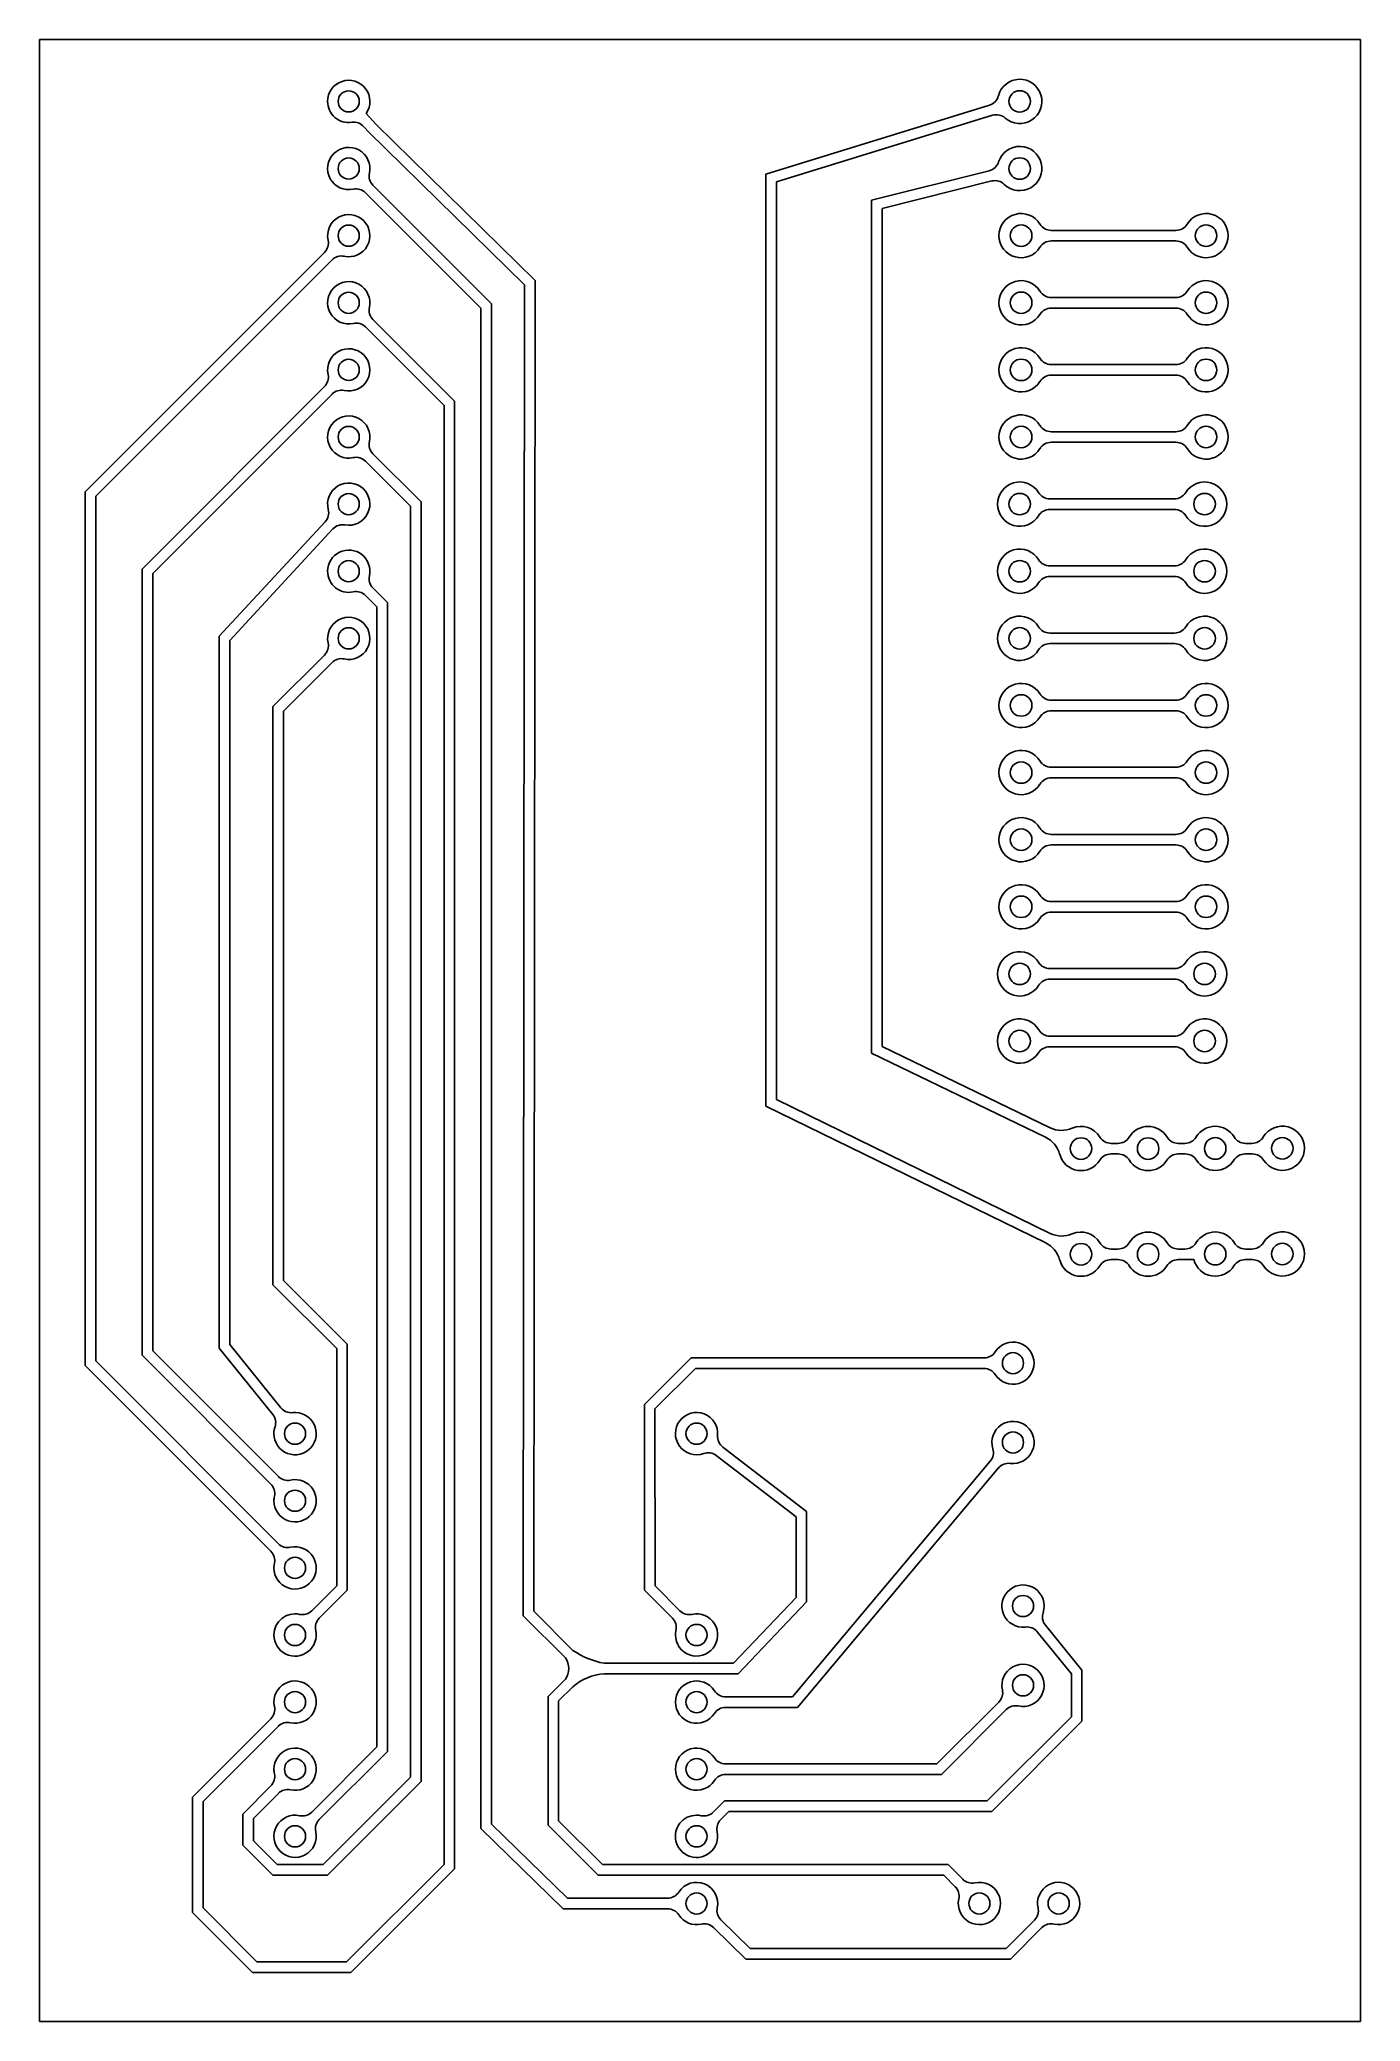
# Model space of a CAD drawing. Extents: x 74.3 to 124.3, y 0.2 to 75.2.
import ezdxf

# ---------------------------------------------------------------- set-up
doc = ezdxf.new("R2010")
doc.units = 0
doc.layers.add('DEFAULT', color=7, linetype='CONTINUOUS')

msp = doc.modelspace()

# ---------------------------------------------------------------- linework, layer by layer
at = {"layer": 'DEFAULT'}
for p, q in [((74.305, 0.236), (74.305, 75.236)), ((74.305, 75.236), (124.305, 75.236)), ((124.305, 75.236), (124.305, 0.236)), ((101.8, 70.148), (110.262, 72.754)), ((111.405, 73.305), (111.41, 73.305)), ((86.668, 72.447), (87.042, 72.02)), ((87.042, 72.02), (93.065, 66.124)), ((110.379, 72.372), (102.2, 69.852)), ((111.41, 72.492), (111.405, 72.492)), ((86.751, 71.745), (86.578, 71.942)), ((92.665, 65.956), (86.751, 71.745)), ((111.405, 70.765), (111.41, 70.765)), ((101.8, 34.875), (101.8, 70.148)), ((102.2, 69.852), (102.2, 35.125)), ((110.256, 70.275), (105.8, 69.156)), ((106.2, 68.844), (110.353, 69.887)), ((111.41, 69.952), (111.405, 69.952)), ((91.014, 65.068), (86.64, 69.442)), ((86.923, 69.725), (91.414, 65.234)), ((105.8, 69.156), (105.8, 36.874)), ((106.2, 37.126), (106.2, 68.844)), ((111.465, 68.225), (111.459, 68.225)), ((112.603, 68.018), (117.322, 68.018)), ((117.322, 67.618), (112.603, 67.618)), ((118.465, 68.225), (118.459, 68.225)), ((76.028, 58.122), (85.091, 67.185)), ((85.374, 66.902), (76.428, 57.956)), ((111.459, 67.412), (111.465, 67.412)), ((118.459, 67.412), (118.465, 67.412)), ((93.065, 66.124), (93.014, 15.755)), ((92.614, 15.589), (92.665, 65.956)), ((111.465, 65.685), (111.459, 65.685)), ((112.603, 65.478), (117.322, 65.478)), ((118.465, 65.685), (118.459, 65.685)), ((86.923, 64.645), (90.017, 61.551)), ((91.014, 7.536), (91.014, 65.068)), ((91.414, 65.234), (91.414, 7.704)), ((111.459, 64.872), (111.465, 64.872)), ((117.322, 65.078), (112.603, 65.078)), ((118.459, 64.872), (118.465, 64.872)), ((89.617, 61.385), (86.64, 64.362)), ((111.465, 63.145), (111.459, 63.145)), ((118.465, 63.145), (118.459, 63.145)), ((111.459, 62.332), (111.465, 62.332)), ((117.322, 62.938), (112.603, 62.938)), ((112.603, 62.538), (117.322, 62.538)), ((118.459, 62.332), (118.465, 62.332)), ((78.187, 55.201), (85.091, 62.105)), ((85.374, 61.822), (78.587, 55.035)), ((90.017, 61.551), (90.017, 6.013)), ((89.617, 6.179), (89.617, 61.385)), ((111.465, 60.605), (111.459, 60.605)), ((117.322, 60.398), (112.603, 60.398)), ((118.465, 60.605), (118.459, 60.605)), ((88.347, 57.575), (86.64, 59.282)), ((86.923, 59.565), (88.747, 57.741)), ((111.459, 59.792), (111.465, 59.792)), ((112.603, 59.998), (117.322, 59.998)), ((118.459, 59.792), (118.465, 59.792)), ((76.028, 25.063), (76.028, 58.122)), ((76.428, 57.956), (76.428, 25.229)), ((111.405, 58.065), (111.41, 58.065)), ((117.267, 57.858), (112.548, 57.858)), ((118.405, 58.065), (118.41, 58.065)), ((88.347, 9.481), (88.347, 57.575)), ((88.747, 57.741), (88.747, 9.315)), ((111.41, 57.252), (111.405, 57.252)), ((112.548, 57.458), (117.267, 57.458)), ((118.41, 57.252), (118.405, 57.252)), ((81.108, 52.656), (85.116, 56.99)), ((85.41, 56.718), (81.508, 52.5)), ((111.405, 55.525), (111.41, 55.525)), ((118.405, 55.525), (118.41, 55.525)), ((78.187, 25.444), (78.187, 55.201)), ((78.587, 55.035), (78.587, 25.61)), ((112.548, 55.318), (117.267, 55.318)), ((117.267, 54.918), (112.548, 54.918)), ((87.073, 53.77), (86.64, 54.202)), ((86.923, 54.485), (87.473, 53.935)), ((111.41, 54.712), (111.405, 54.712)), ((118.41, 54.712), (118.405, 54.712)), ((87.073, 10.62), (87.073, 53.77)), ((87.473, 53.935), (87.473, 10.454)), ((81.108, 25.71), (81.108, 52.656)), ((111.405, 52.985), (111.41, 52.985)), ((117.267, 52.778), (112.548, 52.778)), ((118.405, 52.985), (118.41, 52.985)), ((81.508, 52.5), (81.508, 25.852)), ((83.14, 49.994), (85.091, 51.945)), ((111.41, 52.172), (111.405, 52.172)), ((112.548, 52.378), (117.267, 52.378)), ((118.41, 52.172), (118.405, 52.172)), ((85.374, 51.662), (83.54, 49.828)), ((111.465, 50.445), (111.459, 50.445)), ((118.465, 50.445), (118.459, 50.445)), ((83.14, 28.111), (83.14, 49.994)), ((83.54, 49.828), (83.54, 28.277)), ((111.459, 49.632), (111.465, 49.632)), ((117.322, 50.238), (112.603, 50.238)), ((112.603, 49.838), (117.322, 49.838)), ((118.459, 49.632), (118.465, 49.632)), ((111.465, 47.904), (111.459, 47.904)), ((117.322, 47.698), (112.603, 47.698)), ((112.603, 47.298), (117.322, 47.298)), ((118.465, 47.904), (118.459, 47.904)), ((111.459, 47.092), (111.465, 47.092)), ((118.459, 47.092), (118.465, 47.092)), ((111.465, 45.364), (111.459, 45.364)), ((117.322, 45.158), (112.603, 45.158)), ((118.465, 45.364), (118.459, 45.364)), ((111.459, 44.552), (111.465, 44.552)), ((112.603, 44.758), (117.322, 44.758)), ((118.459, 44.552), (118.465, 44.552)), ((111.465, 42.824), (111.459, 42.824)), ((118.465, 42.824), (118.459, 42.824)), ((111.459, 42.012), (111.465, 42.012)), ((117.322, 42.618), (112.603, 42.618)), ((112.603, 42.218), (117.322, 42.218)), ((118.459, 42.012), (118.465, 42.012)), ((111.405, 40.284), (111.41, 40.284)), ((117.267, 40.078), (112.548, 40.078)), ((118.405, 40.284), (118.41, 40.284)), ((111.41, 39.472), (111.405, 39.472)), ((112.548, 39.678), (117.267, 39.678)), ((118.41, 39.472), (118.405, 39.472)), ((111.405, 37.744), (111.41, 37.744)), ((117.257, 37.522), (112.557, 37.522)), ((118.405, 37.744), (118.41, 37.744)), ((105.8, 36.874), (112.39, 33.695)), ((112.564, 34.055), (106.2, 37.126)), ((111.41, 36.932), (111.405, 36.932)), ((112.538, 37.122), (117.277, 37.122)), ((118.41, 36.932), (118.405, 36.932)), ((112.394, 29.696), (101.8, 34.875)), ((102.2, 35.125), (112.562, 30.059)), ((113.324, 33.265), (113.324, 33.27)), ((114.136, 33.27), (114.136, 33.265)), ((114.867, 33.065), (115.133, 33.065)), ((115.127, 33.465), (114.873, 33.465)), ((115.864, 33.265), (115.864, 33.27)), ((116.676, 33.27), (116.676, 33.265)), ((117.407, 33.065), (117.677, 33.065)), ((117.664, 33.465), (117.413, 33.465)), ((118.404, 33.27), (118.404, 33.275)), ((119.216, 33.275), (119.216, 33.27)), ((119.943, 33.065), (120.22, 33.065)), ((120.201, 33.465), (119.956, 33.465)), ((120.944, 33.275), (120.944, 33.28)), ((121.756, 33.28), (121.756, 33.275)), ((113.324, 29.265), (113.324, 29.27)), ((114.136, 29.27), (114.136, 29.265)), ((114.872, 29.466), (115.128, 29.466)), ((115.864, 29.265), (115.864, 29.27)), ((116.676, 29.27), (116.676, 29.265)), ((117.412, 29.466), (117.665, 29.466)), ((118.404, 29.27), (118.404, 29.275)), ((119.216, 29.275), (119.216, 29.27)), ((119.955, 29.466), (120.202, 29.466)), ((120.944, 29.275), (120.944, 29.28)), ((121.756, 29.28), (121.756, 29.275)), ((115.133, 29.066), (114.867, 29.066)), ((117.999, 29.066), (117.407, 29.066)), ((120.219, 29.066), (119.944, 29.066)), ((85.553, 25.698), (83.14, 28.111)), ((83.54, 28.277), (85.953, 25.864)), ((78.587, 25.61), (83.342, 20.855)), ((83.131, 23.206), (81.108, 25.71)), ((81.508, 25.852), (83.442, 23.457)), ((85.553, 16.72), (85.553, 25.698)), ((85.953, 25.864), (85.953, 16.554)), ((83.059, 18.032), (76.028, 25.063)), ((76.428, 25.229), (83.342, 18.315)), ((83.059, 20.572), (78.187, 25.444)), ((97.199, 23.578), (98.967, 25.346)), ((99.133, 24.946), (97.599, 23.412)), ((98.967, 25.346), (110.058, 25.346)), ((110.058, 24.946), (99.133, 24.946)), ((97.202, 16.554), (97.199, 23.578)), ((97.599, 23.412), (97.602, 16.72)), ((100.166, 21.97), (103.343, 19.53)), ((102.943, 19.332), (99.921, 21.654)), ((102.805, 12.519), (110.295, 21.436)), ((110.602, 21.179), (102.991, 12.119)), ((103.343, 19.53), (103.343, 16.114)), ((102.943, 16.274), (102.943, 19.332)), ((84.608, 15.775), (85.553, 16.72)), ((85.953, 16.554), (84.891, 15.492)), ((98.26, 15.494), (97.202, 16.554)), ((97.602, 16.72), (98.543, 15.776)), ((93.014, 15.755), (94.491, 14.278)), ((100.576, 13.789), (102.943, 16.274)), ((103.343, 16.114), (100.747, 13.389)), ((94.208, 13.995), (92.614, 15.589)), ((112.381, 15.231), (113.766, 13.533)), ((113.366, 13.391), (112.071, 14.979)), ((95.672, 13.789), (100.576, 13.789)), ((113.766, 13.533), (113.766, 11.601)), ((93.554, 12.529), (94.208, 13.183)), ((94.491, 12.9), (93.954, 12.363)), ((100.747, 13.389), (95.672, 13.389)), ((113.366, 11.767), (113.366, 13.391)), ((93.554, 7.664), (93.554, 12.529)), ((93.954, 12.363), (93.954, 7.83)), ((100.271, 12.519), (102.805, 12.519)), ((102.991, 12.119), (100.271, 12.119)), ((108.276, 9.979), (110.618, 12.321)), ((110.901, 12.038), (108.442, 9.579)), ((80.092, 8.719), (83.059, 11.686)), ((83.342, 11.403), (80.492, 8.553)), ((110.181, 8.582), (113.366, 11.767)), ((113.766, 11.601), (110.347, 8.182)), ((84.608, 8.155), (87.073, 10.62)), ((87.473, 10.454), (84.891, 7.872)), ((100.271, 9.98), (108.276, 9.979)), ((81.997, 8.084), (83.059, 9.146)), ((85.035, 6.169), (88.347, 9.481)), ((88.747, 9.315), (85.201, 5.769)), ((108.442, 9.579), (100.271, 9.58)), ((80.092, 4.362), (80.092, 8.719)), ((80.492, 8.553), (80.492, 4.528)), ((83.342, 8.863), (82.397, 7.918)), ((99.808, 8.155), (100.235, 8.582)), ((100.235, 8.582), (110.181, 8.582)), ((81.997, 6.902), (81.997, 8.084)), ((82.397, 7.918), (82.397, 7.068)), ((94.124, 4.498), (91.014, 7.536)), ((91.414, 7.704), (94.287, 4.898)), ((95.449, 5.769), (93.554, 7.664)), ((93.954, 7.83), (95.615, 6.169)), ((100.401, 8.182), (100.091, 7.872)), ((110.347, 8.182), (100.401, 8.182)), ((83.13, 5.769), (81.997, 6.902)), ((82.397, 7.068), (83.296, 6.169)), ((83.296, 6.169), (85.035, 6.169)), ((85.924, 2.486), (89.617, 6.179)), ((90.017, 6.013), (86.09, 2.086)), ((95.615, 6.169), (108.696, 6.169)), ((108.696, 6.169), (109.251, 5.614)), ((85.201, 5.769), (83.13, 5.769)), ((108.53, 5.769), (95.449, 5.769)), ((108.967, 5.332), (108.53, 5.769)), ((80.492, 4.528), (82.534, 2.486)), ((94.287, 4.898), (98.08, 4.898)), ((82.368, 2.086), (80.092, 4.362)), ((94.124, 4.498), (98.08, 4.498)), ((101.043, 2.594), (99.819, 3.79)), ((101.206, 2.994), (100.099, 4.076)), ((110.895, 2.994), (111.967, 4.066)), ((112.25, 3.783), (111.061, 2.594)), ((82.534, 2.486), (85.924, 2.486)), ((111.061, 2.594), (101.043, 2.594)), ((101.206, 2.994), (110.895, 2.994)), ((86.09, 2.086), (82.368, 2.086)), ((124.305, 0.236), (74.305, 0.236))]:
    msp.add_line(p, q, dxfattribs=at)
at = {"layer": 'DEFAULT', "extrusion": (0, 0, -1)}
for centre in [(-86.007, 72.898), (-86.007, 70.358), (-86.007, 67.818), (-86.007, 65.278), (-86.007, 62.738), (-86.007, 60.198), (-86.007, 57.658), (-86.007, 55.118), (-86.007, 52.578), (-111.153, 25.146), (-83.975, 22.479), (-99.175, 22.479), (-111.153, 22.146), (-83.975, 19.939), (-83.975, 17.399), (-111.534, 15.954), (-83.975, 14.859), (-99.175, 14.859), (-111.534, 12.954), (-83.975, 12.319), (-99.175, 12.319), (-83.975, 9.779), (-99.175, 9.78), (-83.975, 7.239), (-99.175, 7.239), (-99.175, 4.698), (-109.883, 4.699), (-112.883, 4.699)]:
    msp.add_circle(centre, 0.4, dxfattribs=at)
for centre, radius, start, end in [((-86.007, 72.898), 0.8, 360, 214.33656), ((-111.41, 72.898), 0.837, 14.4397, 311.32315), ((-86.004, 72.895), 0.797, 261.27735, 0.19339), ((-111.405, 72.898), 0.406, 270, 90), ((-111.41, 72.898), 0.406, 90, 270), ((-86.007, 70.358), 0.8, 257.57897, 192.42103), ((-110.134, 70.76), 0.5, 197.46511, 255.90683), ((-111.405, 70.358), 0.406, 270, 90), ((-111.41, 70.358), 0.406, 90, 270), ((-110.475, 69.402), 0.5, 75.90683, 134.34856), ((-86.007, 67.818), 0.8, 347.57897, 282.42103), ((-111.462, 67.818), 0.838, 211.53976, 148.46024), ((-118.462, 67.818), 0.838, 31.53976, 328.46024), ((-86.007, 65.278), 0.8, 257.57897, 192.42103), ((-111.462, 65.278), 0.838, 211.53976, 148.46024), ((-118.462, 65.278), 0.838, 31.53976, 328.46024), ((-86.007, 62.738), 0.8, 347.57897, 282.42103), ((-112.603, 63.438), 0.5, 270, 328.46024), ((-117.322, 63.438), 0.5, 211.53976, 270), ((-112.603, 62.038), 0.5, 31.53976, 90), ((-117.322, 62.038), 0.5, 90, 148.46024), ((-86.007, 60.198), 0.8, 257.57897, 192.42103), ((-112.603, 60.898), 0.5, 270, 328.46024), ((-117.322, 60.898), 0.5, 211.53976, 270), ((-112.603, 59.498), 0.5, 31.53976, 90), ((-117.322, 59.498), 0.5, 90, 148.46024), ((-86.007, 57.658), 0.8, 345.3478, 280.18985), ((-111.405, 57.658), 0.406, 270, 90), ((-111.41, 57.658), 0.406, 90, 270), ((-112.548, 58.358), 0.5, 270, 328.46024), ((-117.267, 58.358), 0.5, 211.53976, 270), ((-118.405, 57.658), 0.406, 270, 90), ((-118.41, 57.658), 0.406, 90, 270), ((-112.548, 56.958), 0.5, 31.53976, 90), ((-117.267, 56.958), 0.5, 90, 148.46024), ((-86.007, 55.118), 0.8, 0, 192.42103), ((-111.407, 55.118), 0.838, 211.53976, 148.46024), ((-111.405, 55.118), 0.406, 270, 90), ((-111.41, 55.118), 0.406, 90, 270), ((-118.407, 55.118), 0.838, 31.53976, 328.46024), ((-118.405, 55.118), 0.406, 270, 90), ((-118.41, 55.118), 0.406, 90, 270), ((-86.007, 55.118), 0.8, 257.57897, 0), ((-86.007, 52.578), 0.8, 347.57897, 282.42103), ((-111.405, 52.578), 0.406, 270, 90), ((-111.41, 52.578), 0.406, 90, 270), ((-112.548, 53.278), 0.5, 270, 328.46024), ((-117.267, 53.278), 0.5, 211.53976, 270), ((-118.405, 52.578), 0.406, 270, 90), ((-118.41, 52.578), 0.406, 90, 270), ((-112.548, 51.878), 0.5, 31.53976, 90), ((-117.267, 51.878), 0.5, 90, 148.46024), ((-112.603, 50.738), 0.5, 270, 328.46024), ((-117.322, 50.738), 0.5, 211.53976, 270), ((-112.603, 49.338), 0.5, 31.53976, 90), ((-117.322, 49.338), 0.5, 90, 148.46024), ((-112.603, 48.198), 0.5, 270, 328.46024), ((-112.603, 46.798), 0.5, 31.53976, 90), ((-117.322, 48.198), 0.5, 211.53976, 270), ((-117.322, 46.798), 0.5, 90, 148.46024), ((-112.603, 45.658), 0.5, 270, 328.46024), ((-117.322, 45.658), 0.5, 211.53976, 270), ((-112.603, 44.258), 0.5, 31.53976, 90), ((-117.322, 44.258), 0.5, 90, 148.46024), ((-112.603, 43.118), 0.5, 270, 328.46024), ((-117.322, 43.118), 0.5, 211.53976, 270), ((-112.603, 41.718), 0.5, 31.53976, 90), ((-117.322, 41.718), 0.5, 90, 148.46024), ((-111.405, 39.878), 0.406, 270, 90), ((-111.41, 39.878), 0.406, 90, 270), ((-112.548, 40.578), 0.5, 270, 328.46024), ((-117.267, 40.578), 0.5, 211.53976, 270), ((-118.405, 39.878), 0.406, 270, 90), ((-118.41, 39.878), 0.406, 90, 270), ((-112.548, 39.178), 0.5, 31.53976, 90), ((-117.267, 39.178), 0.5, 90, 148.46024), ((-111.405, 37.338), 0.406, 270, 90), ((-111.41, 37.338), 0.406, 90, 270), ((-112.557, 38.022), 0.5, 270, 329.26562), ((-117.257, 38.022), 0.5, 210.73438, 270), ((-118.405, 37.338), 0.406, 270, 90), ((-118.41, 37.338), 0.406, 90, 270), ((-112.538, 36.622), 0.5, 32.35214, 90), ((-117.277, 36.622), 0.5, 90, 147.64786), ((-112.998, 34.956), 1, 246.53183, 295.75895), ((-111.955, 32.794), 1, 115.75895, 164.98608), ((-113.73, 33.27), 0.406, 0, 180), ((-113.73, 33.265), 0.406, 180, 0), ((-114.867, 32.565), 0.5, 31.81401, 90), ((-114.873, 33.965), 0.5, 270, 328.69677), ((-115.127, 33.965), 0.5, 211.30323, 270), ((-115.133, 32.565), 0.5, 90, 148.18599), ((-116.27, 33.27), 0.406, 0, 180), ((-116.27, 33.265), 0.406, 180, 0), ((-117.407, 32.565), 0.5, 31.81401, 90), ((-117.413, 33.965), 0.5, 270, 328.69677), ((-117.664, 33.965), 0.5, 211.04888, 270), ((-117.677, 32.565), 0.5, 90, 147.92954), ((-118.81, 33.275), 0.406, 0, 180), ((-118.81, 33.27), 0.406, 180, 0), ((-119.943, 32.565), 0.5, 32.07046, 90), ((-119.956, 33.965), 0.5, 270, 328.95112), ((-120.201, 33.965), 0.5, 210.79521, 270), ((-120.22, 32.565), 0.5, 90, 147.67237), ((-121.35, 33.28), 0.406, 0, 180), ((-121.35, 33.275), 0.406, 180, 0), ((-113.73, 29.27), 0.837, 66.64035, 148.64076), ((-116.27, 29.27), 0.837, 31.35924, 148.64076), ((-118.81, 29.275), 0.837, 31.10473, 148.89527), ((-121.35, 29.28), 0.837, 30.85091, 327.72896), ((-113.73, 29.27), 0.406, 360, 180), ((-113.73, 29.265), 0.406, 180, 360), ((-116.27, 29.27), 0.406, 360, 180), ((-116.27, 29.265), 0.406, 180, 360), ((-118.81, 29.275), 0.406, 360, 180), ((-118.81, 29.27), 0.406, 180, 360), ((-121.35, 29.28), 0.406, 360, 180), ((-121.35, 29.275), 0.406, 180, 360), ((-113.73, 29.27), 0.837, 211.75774, 345.09407), ((-116.27, 29.27), 0.837, 211.75774, 328.24226), ((-118.81, 29.275), 0.837, 212.01403, 345.54587), ((-111.153, 25.146), 0.8, 32.57897, 327.42103), ((-83.975, 22.479), 0.8, 83.65143, 360), ((-99.175, 22.48), 0.8, 250.17065, 185.02135), ((-83.975, 22.479), 0.8, 360, 18.49349), ((-111.153, 22.146), 0.8, 342.61023, 277.45229), ((-83.975, 19.939), 0.8, 77.57897, 360), ((-83.975, 19.939), 0.8, 0, 12.42103), ((-83.975, 17.399), 0.8, 77.57897, 0), ((-83.975, 17.399), 0.8, 0, 12.42103), ((-111.534, 15.954), 0.8, 263.38414, 198.2262), ((-83.975, 14.859), 0.8, 360, 102.42103), ((-83.975, 14.859), 0.8, 167.57897, 0), ((-99.175, 14.859), 0.8, 77.66529, 0), ((-99.175, 14.859), 0.8, 0, 12.50735), ((-111.534, 12.954), 0.8, 347.57897, 282.42103), ((-83.975, 12.319), 0.8, 360, 282.42103), ((-99.175, 12.319), 0.8, 0, 147.42103), ((-83.975, 12.319), 0.8, 347.57897, 0), ((-99.175, 12.319), 0.8, 212.57897, 0), ((-83.975, 9.779), 0.8, 0, 282.42103), ((-99.175, 9.78), 0.8, 0, 147.42556), ((-83.975, 9.779), 0.8, 347.57897, 360), ((-99.175, 9.78), 0.8, 212.5835, 0), ((-83.975, 7.239), 0.8, 167.57897, 102.42103), ((-99.175, 7.239), 0.8, 0, 102.42103), ((-99.175, 7.239), 0.8, 167.57897, 360), ((-109.883, 4.698), 0.8, 77.69888, 12.47261), ((-112.883, 4.699), 0.8, 347.57897, 282.42103), ((-98.08, 5.398), 0.5, 212.57897, 270), ((-100.448, 4.434), 0.5, 314.3255, 11.74653)]:
    msp.add_arc(centre, radius, start, end, dxfattribs=at)
at = {"layer": 'DEFAULT'}
for centre, radius, start, end in [((110.114, 73.232), 0.5, 287.11857, 345.5603), ((86.201, 71.613), 0.5, 41.18593, 98.74331), ((110.527, 71.894), 0.5, 48.67685, 107.11857), ((111.41, 70.358), 0.837, 225.65144, 162.53489), ((87.277, 70.079), 0.5, 167.57897, 225), ((86.287, 69.089), 0.5, 45, 102.42103), ((112.603, 68.518), 0.5, 211.53976, 270), ((117.322, 68.518), 0.5, 270, 328.46024), ((84.738, 67.539), 0.5, 315, 12.42103), ((111.459, 67.818), 0.406, 90, 270), ((111.465, 67.818), 0.406, 270, 90), ((112.603, 67.118), 0.5, 90, 148.46024), ((117.322, 67.118), 0.5, 31.53976, 90), ((118.459, 67.818), 0.406, 90, 270), ((118.465, 67.818), 0.406, 270, 90), ((85.728, 66.549), 0.5, 77.57897, 135), ((111.459, 65.278), 0.406, 90, 270), ((111.465, 65.278), 0.406, 270, 90), ((112.603, 65.978), 0.5, 211.53976, 270), ((117.322, 65.978), 0.5, 270, 328.46024), ((118.459, 65.278), 0.406, 90, 270), ((118.465, 65.278), 0.406, 270, 90), ((86.287, 64.009), 0.5, 45, 102.42103), ((87.277, 64.999), 0.5, 167.57897, 225), ((112.603, 64.578), 0.5, 90, 148.46024), ((117.322, 64.578), 0.5, 31.53976, 90), ((111.462, 62.738), 0.838, 31.53976, 328.46024), ((111.459, 62.738), 0.406, 90, 270), ((111.465, 62.738), 0.406, 270, 90), ((118.462, 62.738), 0.838, 211.53976, 148.46024), ((118.459, 62.738), 0.406, 90, 270), ((118.465, 62.738), 0.406, 270, 90), ((84.738, 62.459), 0.5, 315, 12.42103), ((85.728, 61.469), 0.5, 77.57897, 135), ((111.462, 60.198), 0.838, 31.53976, 328.46024), ((118.462, 60.198), 0.838, 211.53976, 148.46024), ((87.277, 59.918), 0.5, 167.57897, 225), ((111.459, 60.198), 0.406, 90, 270), ((111.465, 60.198), 0.406, 270, 90), ((118.459, 60.198), 0.406, 90, 270), ((118.465, 60.198), 0.406, 270, 90), ((86.287, 58.929), 0.5, 45, 102.42103), ((111.407, 57.658), 0.838, 31.53976, 328.46024), ((118.407, 57.658), 0.838, 211.53976, 148.46024), ((84.749, 57.329), 0.5, 317.23117, 14.6522), ((85.777, 56.379), 0.5, 79.81015, 137.23117), ((112.548, 55.818), 0.5, 211.53976, 270), ((117.267, 55.818), 0.5, 270, 328.46024), ((87.277, 54.838), 0.5, 167.57897, 225), ((112.548, 54.418), 0.5, 90, 148.46024), ((117.267, 54.418), 0.5, 31.53976, 90), ((86.287, 53.849), 0.5, 45, 102.42103), ((111.407, 52.578), 0.838, 31.53976, 328.46024), ((118.407, 52.578), 0.838, 211.53976, 148.46024), ((84.738, 52.298), 0.5, 315, 12.42103), ((85.728, 51.309), 0.5, 77.57897, 135), ((111.462, 50.038), 0.838, 31.53976, 328.46024), ((111.459, 50.038), 0.406, 90, 270), ((111.465, 50.038), 0.406, 270, 90), ((118.462, 50.038), 0.838, 211.53976, 148.46024), ((118.459, 50.038), 0.406, 90, 270), ((118.465, 50.038), 0.406, 270, 90), ((111.462, 47.498), 0.838, 31.53976, 328.46024), ((118.462, 47.498), 0.838, 211.53976, 148.46024), ((111.459, 47.498), 0.406, 90, 270), ((111.465, 47.498), 0.406, 270, 90), ((118.459, 47.498), 0.406, 90, 270), ((118.465, 47.498), 0.406, 270, 90), ((111.462, 44.958), 0.838, 31.53976, 328.46024), ((118.462, 44.958), 0.838, 211.53976, 148.46024), ((111.459, 44.958), 0.406, 90, 270), ((111.465, 44.958), 0.406, 270, 90), ((118.459, 44.958), 0.406, 90, 270), ((118.465, 44.958), 0.406, 270, 90), ((111.462, 42.418), 0.838, 31.53976, 328.46024), ((111.459, 42.418), 0.406, 90, 270), ((111.465, 42.418), 0.406, 270, 90), ((118.462, 42.418), 0.838, 211.53976, 148.46024), ((118.459, 42.418), 0.406, 90, 270), ((118.465, 42.418), 0.406, 270, 90), ((111.407, 39.878), 0.838, 31.53976, 328.46024), ((118.407, 39.878), 0.838, 211.53976, 148.46024), ((111.407, 37.338), 0.838, 30.73438, 327.64786), ((118.407, 37.338), 0.838, 212.35214, 149.26562), ((113.73, 33.27), 0.837, 31.30323, 113.46817), ((116.27, 33.27), 0.837, 31.30323, 148.69677), ((118.81, 33.275), 0.837, 31.04888, 148.95112), ((121.35, 33.28), 0.837, 212.32763, 149.20479), ((113.73, 33.27), 0.837, 195.01392, 328.18599), ((116.27, 33.27), 0.837, 211.81401, 328.18599), ((118.81, 33.275), 0.837, 212.07046, 327.92954), ((113.001, 30.957), 1, 243.94488, 293.35965), ((111.954, 28.797), 1, 14.90593, 63.94488), ((114.872, 29.966), 0.5, 211.35924, 270), ((115.128, 29.966), 0.5, 270, 328.64076), ((117.412, 29.966), 0.5, 211.35924, 270), ((117.665, 29.966), 0.5, 270, 328.89527), ((119.955, 29.966), 0.5, 211.10473, 270), ((120.202, 29.966), 0.5, 270, 329.14909), ((114.867, 28.566), 0.5, 90, 148.24226), ((115.133, 28.566), 0.5, 31.75774, 90), ((117.407, 28.566), 0.5, 90, 148.24226), ((119.944, 28.566), 0.5, 90, 147.98597), ((120.219, 28.566), 0.5, 32.27104, 90), ((110.058, 25.846), 0.5, 270, 327.42103), ((110.058, 24.446), 0.5, 32.57897, 90), ((83.831, 23.771), 0.5, 218.92754, 276.34857), ((82.742, 22.891), 0.5, 341.50651, 38.92754), ((99.616, 21.257), 0.5, 52.4694, 109.83548), ((100.47, 22.367), 0.5, 175.04837, 232.4694), ((109.913, 21.758), 0.5, 319.96874, 17.38977), ((110.985, 20.857), 0.5, 82.54771, 139.96874), ((82.706, 20.219), 0.5, 347.57897, 45), ((83.695, 21.209), 0.5, 225, 282.42103), ((82.706, 17.679), 0.5, 347.57897, 45), ((83.695, 18.669), 0.5, 225, 282.42103), ((84.255, 16.129), 0.5, 257.57897, 315), ((98.897, 16.129), 0.5, 224.91368, 282.33471), ((85.245, 15.139), 0.5, 135, 192.42103), ((97.906, 15.141), 0.5, 347.49265, 44.91368), ((111.684, 14.663), 0.5, 39.19483, 96.61586), ((112.769, 15.547), 0.5, 161.7738, 219.19483), ((96.258, 16.875), 3.142, 235.76199, 259.23801), ((93.617, 13.589), 0.717, 325.4767, 34.5233), ((95.809, 11.389), 2.005, 93.9132, 131.0868), ((110.265, 12.674), 0.5, 315, 12.42103), ((82.706, 12.039), 0.5, 315, 12.42103), ((100.271, 13.019), 0.5, 212.57897, 270), ((100.271, 11.619), 0.5, 90, 147.42103), ((111.255, 11.684), 0.5, 77.57897, 135), ((83.695, 11.049), 0.5, 77.57897, 135), ((100.271, 10.48), 0.5, 212.57444, 269.99547), ((82.706, 9.499), 0.5, 315, 12.42103), ((83.695, 8.509), 0.5, 77.57897, 135), ((100.27, 9.08), 0.5, 89.99547, 147.4165), ((84.255, 8.509), 0.5, 257.57897, 315), ((85.245, 7.519), 0.5, 135, 192.42103), ((99.455, 8.509), 0.5, 257.57897, 315), ((100.445, 7.519), 0.5, 135, 192.42103), ((99.175, 4.698), 0.8, 348.25347, 147.42103), ((108.614, 4.979), 0.5, 347.57897, 45), ((109.604, 5.968), 0.5, 225, 282.49914), ((111.614, 4.419), 0.5, 315, 12.42103), ((98.08, 3.998), 0.5, 32.57897, 90), ((99.175, 4.698), 0.8, 212.57897, 283.09553), ((99.47, 3.432), 0.5, 45.6745, 103.09553), ((112.604, 3.429), 0.5, 77.57897, 135)]:
    msp.add_arc(centre, radius, start, end, dxfattribs=at)

doc.saveas('drawing.dxf')
